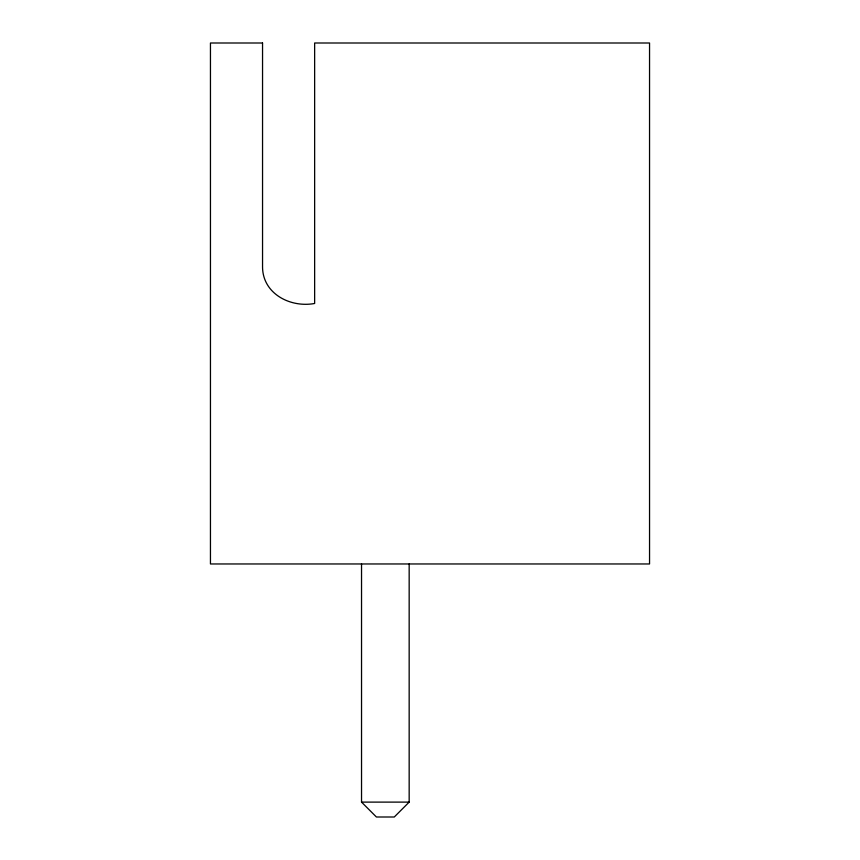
<?xml version="1.0" encoding="UTF-8"?>
<svg xmlns="http://www.w3.org/2000/svg" width="860" height="860" viewBox="0 0 860 860"><rect width="100%" height="100%" fill="white"/><g stroke="black" fill="none" stroke-linecap="round" stroke-linejoin="round"><path stroke-width="1.29" d="M409.166 563.966L409.166 802.111L394.278 817L376.411 817L361.533 802.111L361.533 563.966M361.533 802.111L409.166 802.111M262.547 43L210.453 43L210.453 563.966L649.547 563.966L649.547 43L314.642 43L314.642 303.483C290.228 308.02 262.203 293.561 262.547 266.267L262.547 43"/></g></svg>
